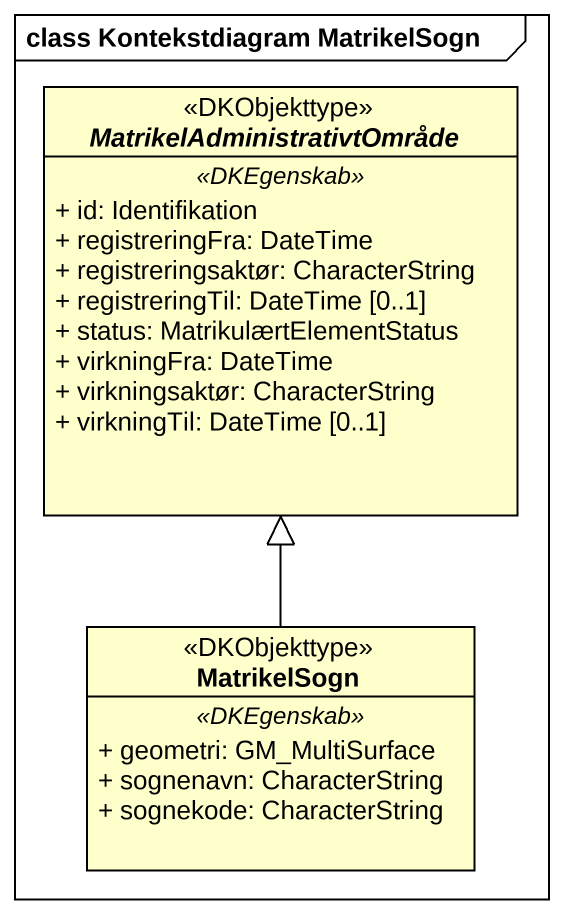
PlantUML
@startuml
mainframe class Kontekstdiagram MatrikelSogn
hide circle
hide empty members
skinparam classAttributeIconSize 0
abstract class MatrikelAdministrativtOmråde <<DKObjekttype>> {
  .. <<DKEgenskab>> ..
  + id: Identifikation
  + registreringFra: DateTime
  + registreringsaktør: CharacterString
  + registreringTil: DateTime [0..1]
  + status: MatrikulærtElementStatus
  + virkningFra: DateTime
  + virkningsaktør: CharacterString
  + virkningTil: DateTime [0..1]
}
class MatrikelSogn <<DKObjekttype>> {
  .. <<DKEgenskab>> ..
  + geometri: GM_MultiSurface
  + sognenavn: CharacterString
  + sognekode: CharacterString
}
MatrikelSogn -up-|> MatrikelAdministrativtOmråde
@enduml
